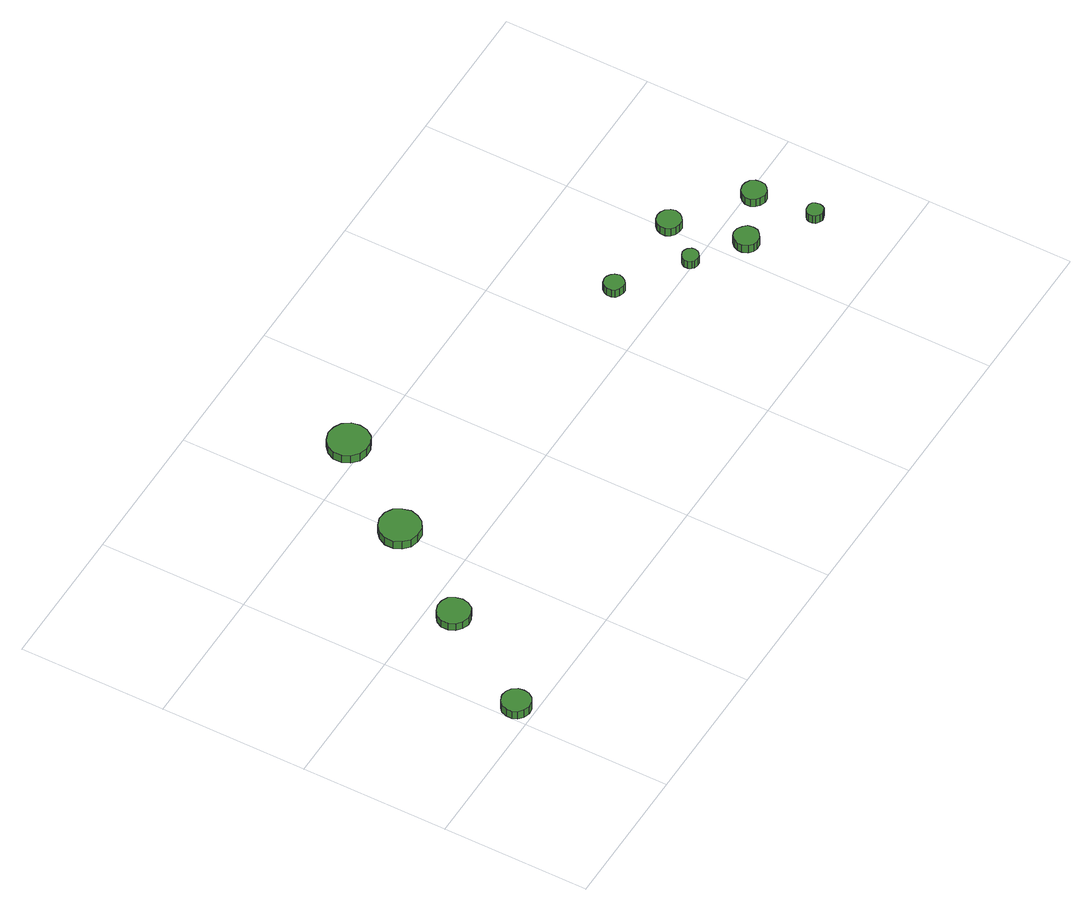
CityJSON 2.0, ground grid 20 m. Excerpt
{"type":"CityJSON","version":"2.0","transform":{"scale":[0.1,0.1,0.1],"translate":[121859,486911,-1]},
"CityObjects":{
"tree1":{"type":"SolitaryVegetationObject","attributes":{"function":"something"},"geometry":[{"type":"MultiSurface","lod":"1","boundaries":[[[0,1,2,3,4,5,6,7,8,9,10,11,12,13,14]],[[15,16,17,18,19,20,21,22,23,24,25,26,27,28,29]],[[0,29,28,1]],[[1,28,27,2]],[[2,27,26,3]],[[3,26,25,4]],[[4,25,24,5]],[[5,24,23,6]],[[6,23,22,7]],[[7,22,21,8]],[[8,21,20,9]],[[9,20,19,10]],[[10,19,18,11]],[[11,18,17,12]],[[12,17,16,13]],[[13,16,15,14]],[[14,15,29,0]]]}]},
"tree2":{"type":"SolitaryVegetationObject","attributes":{"function":"something"},"geometry":[{"type":"MultiSurface","lod":"1","boundaries":[[[30,31,32,33,34,35,36,37,38,39,40,41,42,43,44]],[[45,46,47,48,49,50,51,52,53,54,55,56,57,58,59]],[[30,59,58,31]],[[31,58,57,32]],[[32,57,56,33]],[[33,56,55,34]],[[34,55,54,35]],[[35,54,53,36]],[[36,53,52,37]],[[37,52,51,38]],[[38,51,50,39]],[[39,50,49,40]],[[40,49,48,41]],[[41,48,47,42]],[[42,47,46,43]],[[43,46,45,44]],[[44,45,59,30]]]}]},
"tree3":{"type":"SolitaryVegetationObject","attributes":{"function":"something"},"geometry":[{"type":"MultiSurface","lod":"1","boundaries":[[[60,61,62,63,64,65,66,67,68,69,70,71,72,73,74]],[[75,76,77,78,79,80,81,82,83,84,85,86,87,88,89]],[[60,89,88,61]],[[61,88,87,62]],[[62,87,86,63]],[[63,86,85,64]],[[64,85,84,65]],[[65,84,83,66]],[[66,83,82,67]],[[67,82,81,68]],[[68,81,80,69]],[[69,80,79,70]],[[70,79,78,71]],[[71,78,77,72]],[[72,77,76,73]],[[73,76,75,74]],[[74,75,89,60]]]}]},
"tree4":{"type":"SolitaryVegetationObject","attributes":{"function":"something"},"geometry":[{"type":"MultiSurface","lod":"1","boundaries":[[[90,91,92,93,94,95,96,97,98,99,100,101,102,103,104]],[[105,106,107,108,109,110,111,112,113,114,115,116,117,118,119]],[[90,119,118,91]],[[91,118,117,92]],[[92,117,116,93]],[[93,116,115,94]],[[94,115,114,95]],[[95,114,113,96]],[[96,113,112,97]],[[97,112,111,98]],[[98,111,110,99]],[[99,110,109,100]],[[100,109,108,101]],[[101,108,107,102]],[[102,107,106,103]],[[103,106,105,104]],[[104,105,119,90]]]}]},
"tree5":{"type":"SolitaryVegetationObject","attributes":{"function":"something"},"geometry":[{"type":"MultiSurface","lod":"1","boundaries":[[[120,121,122,123,124,125,126,127,128,129,130,131,132,133,134]],[[135,136,137,138,139,140,141,142,143,144,145,146,147,148,149]],[[120,149,148,121]],[[121,148,147,122]],[[122,147,146,123]],[[123,146,145,124]],[[124,145,144,125]],[[125,144,143,126]],[[126,143,142,127]],[[127,142,141,128]],[[128,141,140,129]],[[129,140,139,130]],[[130,139,138,131]],[[131,138,137,132]],[[132,137,136,133]],[[133,136,135,134]],[[134,135,149,120]]]}]},
"tree6":{"type":"SolitaryVegetationObject","attributes":{"function":"something"},"geometry":[{"type":"MultiSurface","lod":"1","boundaries":[[[150,151,152,153,154,155,156,157,158,159,160,161,162,163,164]],[[165,166,167,168,169,170,171,172,173,174,175,176,177,178,179]],[[150,179,178,151]],[[151,178,177,152]],[[152,177,176,153]],[[153,176,175,154]],[[154,175,174,155]],[[155,174,173,156]],[[156,173,172,157]],[[157,172,171,158]],[[158,171,170,159]],[[159,170,169,160]],[[160,169,168,161]],[[161,168,167,162]],[[162,167,166,163]],[[163,166,165,164]],[[164,165,179,150]]]}]},
"tree7":{"type":"SolitaryVegetationObject","attributes":{"function":"something"},"geometry":[{"type":"MultiSurface","lod":"1","boundaries":[[[180,181,182,183,184,185,186,187,188,189,190,191,192,193,194]],[[195,196,197,198,199,200,201,202,203,204,205,206,207,208,209]],[[180,209,208,181]],[[181,208,207,182]],[[182,207,206,183]],[[183,206,205,184]],[[184,205,204,185]],[[185,204,203,186]],[[186,203,202,187]],[[187,202,201,188]],[[188,201,200,189]],[[189,200,199,190]],[[190,199,198,191]],[[191,198,197,192]],[[192,197,196,193]],[[193,196,195,194]],[[194,195,209,180]]]}]},
"tree8":{"type":"SolitaryVegetationObject","attributes":{"function":"something"},"geometry":[{"type":"MultiSurface","lod":"1","boundaries":[[[210,211,212,213,214,215,216,217,218,219,220,221,222,223,224]],[[225,226,227,228,229,230,231,232,233,234,235,236,237,238,239]],[[210,239,238,211]],[[211,238,237,212]],[[212,237,236,213]],[[213,236,235,214]],[[214,235,234,215]],[[215,234,233,216]],[[216,233,232,217]],[[217,232,231,218]],[[218,231,230,219]],[[219,230,229,220]],[[220,229,228,221]],[[221,228,227,222]],[[222,227,226,223]],[[223,226,225,224]],[[224,225,239,210]]]}]},
"tree9":{"type":"SolitaryVegetationObject","attributes":{"function":"something"},"geometry":[{"type":"MultiSurface","lod":"1","boundaries":[[[240,241,242,243,244,245,246,247,248,249,250,251,252,253,254]],[[255,256,257,258,259,260,261,262,263,264,265,266,267,268,269]],[[240,269,268,241]],[[241,268,267,242]],[[242,267,266,243]],[[243,266,265,244]],[[244,265,264,245]],[[245,264,263,246]],[[246,263,262,247]],[[247,262,261,248]],[[248,261,260,249]],[[249,260,259,250]],[[250,259,258,251]],[[251,258,257,252]],[[252,257,256,253]],[[253,256,255,254]],[[254,255,269,240]]]}]},
"tree10":{"type":"SolitaryVegetationObject","attributes":{"function":"something"},"geometry":[{"type":"MultiSurface","lod":"1","boundaries":[[[270,271,272,273,274,275,276,277,278,279,280,281,282,283,284]],[[285,286,287,288,289,290,291,292,293,294,295,296,297,298,299]],[[270,299,298,271]],[[271,298,297,272]],[[272,297,296,273]],[[273,296,295,274]],[[274,295,294,275]],[[275,294,293,276]],[[276,293,292,277]],[[277,292,291,278]],[[278,291,290,279]],[[279,290,289,280]],[[280,289,288,281]],[[281,288,287,282]],[[282,287,286,283]],[[283,286,285,284]],[[284,285,299,270]]]}]}
},
"vertices":[
[39,24,22],[38,32,22],[33,39,22],[26,43,22],[18,44,22],[10,41,22],[4,36,22],[1,28,22],[1,20,22],[4,13,22],[10,8,22],[18,5,22],[26,6,22],[33,10,22],[38,17,22],[38,17,9],[33,10,9],[26,6,9],[18,5,9],[10,8,9],[4,13,9],[1,20,9],[1,28,9],[4,36,9],[10,41,9],[18,44,9],[26,43,9],[33,39,9],[38,32,9],[39,24,9],
[131,164,24],[129,173,24],[124,181,24],[116,185,24],[107,186,24],[98,183,24],[91,177,24],[87,169,24],[87,159,24],[91,151,24],[98,145,24],[107,142,24],[116,143,24],[124,147,24],[129,155,24],[129,155,12],[124,147,12],[116,143,12],[107,142,12],[98,145,12],[91,151,12],[87,159,12],[87,169,12],[91,177,12],[98,183,12],[107,186,12],[116,185,12],[124,181,12],[129,173,12],[131,164,12],
[222,289,30],[219,300,30],[213,310,30],[203,316,30],[191,317,30],[180,313,30],[172,305,30],[167,295,30],[167,283,30],[172,273,30],[180,265,30],[191,262,30],[203,263,30],[213,269,30],[219,278,30],[219,278,17],[213,269,17],[203,263,17],[191,262,17],[180,265,17],[172,273,17],[167,283,17],[167,295,17],[172,305,17],[180,313,17],[191,317,17],[203,316,17],[213,310,17],[219,300,17],[222,289,17],
[309,412,36],[307,423,36],[300,433,36],[290,438,36],[279,440,36],[268,436,36],[259,428,36],[254,418,36],[254,406,36],[259,396,36],[268,388,36],[279,385,36],[290,386,36],[300,391,36],[307,401,36],[307,401,23],[300,391,23],[290,386,23],[279,385,23],[268,388,23],[259,396,23],[254,406,23],[254,418,23],[259,428,23],[268,436,23],[279,440,23],[290,438,23],[300,433,23],[307,423,23],[309,412,23],
[686,259,34],[684,265,34],[681,269,34],[676,272,34],[671,273,34],[665,271,34],[661,267,34],[659,262,34],[659,256,34],[661,251,34],[665,248,34],[671,246,34],[676,246,34],[681,249,34],[684,254,34],[684,254,21],[681,249,21],[676,246,21],[671,246,21],[665,248,21],[661,251,21],[659,256,21],[659,262,21],[661,267,21],[665,271,21],[671,273,21],[676,272,21],[681,269,21],[684,265,21],[686,259,21],
[770,201,33],[769,205,33],[766,209,33],[762,211,33],[758,212,33],[753,210,33],[750,207,33],[748,203,33],[748,198,33],[750,194,33],[753,191,33],[758,190,33],[762,190,33],[766,193,33],[769,196,33],[769,196,20],[766,193,20],[762,190,20],[758,190,20],[753,191,20],[750,194,20],[748,198,20],[748,203,20],[750,207,20],[753,210,20],[758,212,20],[762,211,20],[766,209,20],[769,205,20],[770,201,20],
[838,157,32],[837,164,32],[832,169,32],[826,173,32],[819,174,32],[813,172,32],[808,167,32],[805,160,32],[805,154,32],[808,147,32],[813,142,32],[819,140,32],[826,141,32],[832,145,32],[837,150,32],[837,150,19],[832,145,19],[826,141,19],[819,140,19],[813,142,19],[808,147,19],[805,154,19],[805,160,19],[808,167,19],[813,172,19],[819,174,19],[826,173,19],[832,169,19],[837,164,19],[838,157,19],
[814,253,33],[812,259,33],[808,265,33],[802,268,33],[796,269,33],[789,267,33],[784,262,33],[781,256,33],[781,249,33],[784,243,33],[789,239,33],[796,237,33],[802,237,33],[808,241,33],[812,246,33],[812,246,20],[808,241,20],[802,237,20],[796,237,20],[789,239,20],[784,243,20],[781,249,20],[781,256,20],[784,262,20],[789,267,20],[796,269,20],[802,268,20],[808,265,20],[812,259,20],[814,253,20],
[912,105,32],[911,110,32],[909,114,32],[905,116,32],[900,116,32],[896,115,32],[892,112,32],[890,108,32],[890,103,32],[892,99,32],[896,96,32],[900,94,32],[905,95,32],[909,97,32],[911,101,32],[911,101,19],[909,97,19],[905,95,19],[900,94,19],[896,96,19],[892,99,19],[890,103,19],[890,108,19],[892,112,19],[896,115,19],[900,116,19],[905,116,19],[909,114,19],[911,110,19],[912,105,19],
[908,187,32],[907,193,32],[903,199,32],[897,202,32],[891,203,32],[884,201,32],[879,196,32],[876,190,32],[876,183,32],[879,177,32],[884,173,32],[891,170,32],[897,171,32],[903,175,32],[907,180,32],[907,180,19],[903,175,19],[897,171,19],[891,170,19],[884,173,19],[879,177,19],[876,183,19],[876,190,19],[879,196,19],[884,201,19],[891,203,19],[897,202,19],[903,199,19],[907,193,19],[908,187,19]
]}
